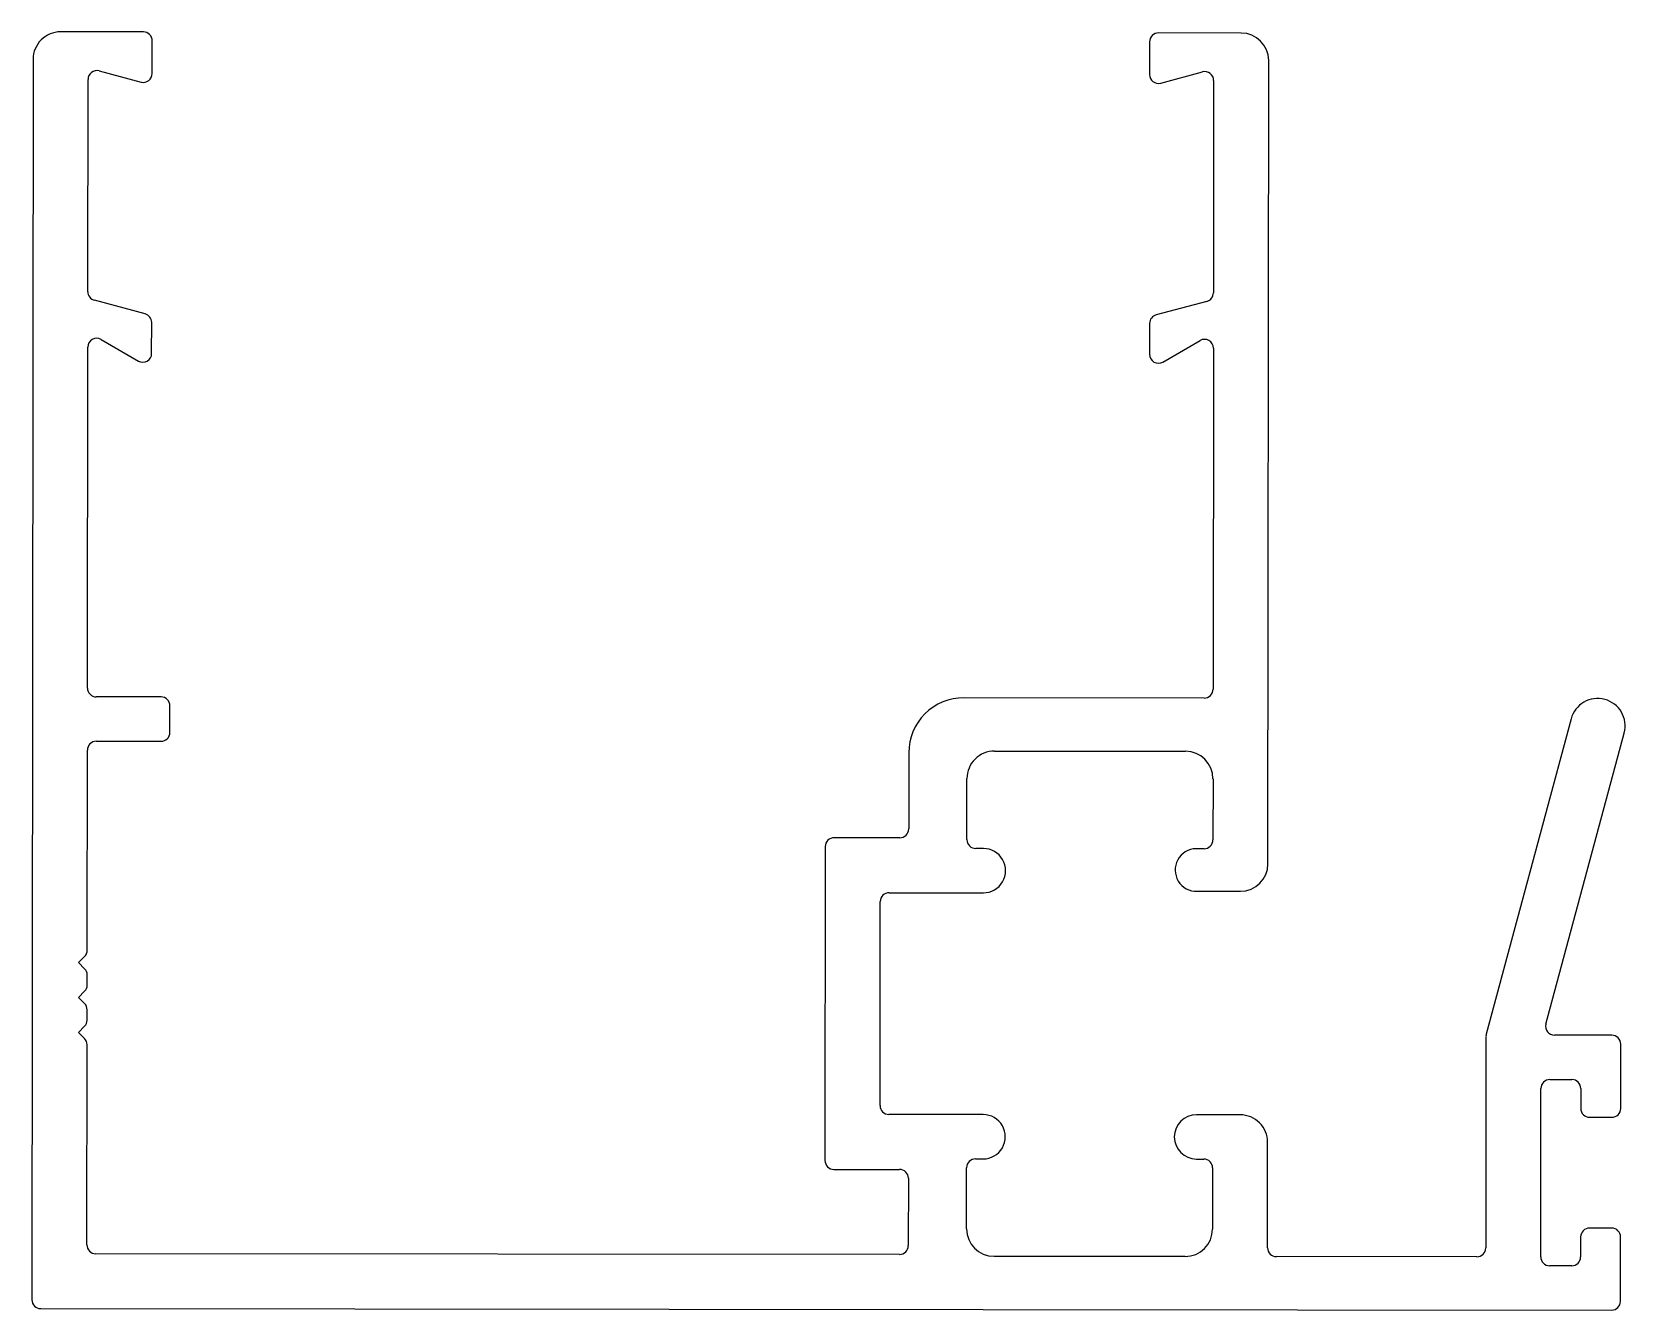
# Model space of a CAD drawing. Extents: x -17.5 to 28.1, y 12.5 to 49.2.
import ezdxf

# ---------------------------------------------------------------- set-up
doc = ezdxf.new("R2010")
doc.units = 0
doc.layers.get('0').update_dxf_attribs({"linetype": 'CONTINUOUS'})

msp = doc.modelspace()

# ---------------------------------------------------------------- linework, layer by layer
for p, q in [((-14.33, 49.165), (-16.701, 49.167)), ((-14.077, 47.972), (-14.077, 48.911)), ((14.482, 48.883), (14.481, 47.944)), ((17.107, 49.134), (14.737, 49.137)), ((-17.489, 48.38), (-17.523, 12.846)), ((-15.595, 48.049), (-14.397, 47.727)), ((14.801, 47.698), (15.998, 48.018)), ((17.871, 25.334), (17.893, 48.346)), ((-15.92, 41.723), (-15.914, 47.804)), ((16.318, 47.772), (16.312, 41.692)), ((-14.281, 41.087), (-15.731, 41.477)), ((16.125, 41.447), (14.67, 41.059)), ((-14.093, 39.957), (-14.092, 40.842)), ((14.483, 40.814), (14.482, 39.93)), ((-15.541, 40.355), (-14.474, 39.737)), ((14.863, 39.709), (15.93, 40.324)), ((-15.931, 30.37), (-15.922, 40.135)), ((16.311, 40.104), (16.301, 30.337)), ((-13.823, 30.114), (-15.678, 30.116)), ((-13.57, 29.098), (-13.57, 29.86)), ((16.047, 30.083), (9.164, 30.09)), ((26.553, 29.488), (24.123, 20.457)), ((-15.679, 28.846), (-13.825, 28.844)), ((25.831, 20.743), (28.074, 29.08)), ((-15.939, 22.859), (-15.933, 28.592)), ((7.587, 28.516), (7.585, 26.334)), ((10.042, 28.565), (15.512, 28.559)), ((9.252, 26.028), (9.254, 27.778)), ((16.299, 27.771), (16.297, 26.021)), ((7.331, 26.08), (5.451, 26.082)), ((5.197, 25.828), (5.188, 16.835)), ((9.725, 25.773), (9.506, 25.773)), ((16.043, 25.767), (15.809, 25.767)), ((6.765, 18.408), (6.77, 24.252)), ((7.025, 24.506), (7.583, 24.505)), ((7.583, 24.505), (9.723, 24.503)), ((15.842, 24.548), (17.083, 24.547)), ((-16.189, 22.506), (-16.012, 22.683)), ((-16.012, 22.329), (-16.189, 22.506)), ((-15.94, 21.859), (-15.939, 22.152)), ((-16.19, 21.506), (-16.013, 21.683)), ((-16.013, 21.329), (-16.19, 21.506)), ((-15.94, 20.859), (-15.94, 21.152)), ((-16.191, 20.506), (-16.014, 20.683)), ((-16.014, 20.329), (-16.191, 20.506)), ((-15.947, 14.419), (-15.941, 20.152)), ((24.115, 20.392), (24.109, 14.33)), ((27.722, 20.422), (26.076, 20.424)), ((27.974, 18.326), (27.975, 20.168)), ((25.684, 14.074), (25.688, 18.9)), ((25.943, 19.154), (26.578, 19.153)), ((26.831, 18.899), (26.831, 18.328)), ((7.577, 18.154), (7.019, 18.154)), ((9.717, 18.151), (7.577, 18.154)), ((17.077, 18.144), (15.826, 18.146)), ((27.084, 18.073), (27.719, 18.073)), ((17.861, 14.336), (17.864, 17.356)), ((9.497, 16.882), (9.716, 16.881)), ((5.442, 16.581), (7.322, 16.579)), ((9.241, 14.877), (9.243, 16.628)), ((15.825, 16.876), (16.034, 16.875)), ((16.288, 16.621), (16.286, 14.871)), ((7.576, 16.325), (7.574, 14.396)), ((26.827, 14.645), (26.827, 14.073)), ((27.716, 14.898), (27.081, 14.898)), ((27.968, 12.802), (27.97, 14.643)), ((7.319, 14.143), (-15.693, 14.165)), ((15.498, 14.084), (10.028, 14.089)), ((23.855, 14.076), (18.114, 14.081)), ((26.572, 13.819), (25.937, 13.82)), ((-17.269, 12.592), (27.714, 12.548))]:
    msp.add_line(p, q)
for centre, radius, start, end in [((-16.701, 48.38), 0.787, 89.9447, 179.9447), ((-14.331, 48.911), 0.254, 359.9447, 89.9447), ((14.736, 48.883), 0.254, 89.9447, 179.9447), ((17.106, 48.347), 0.787, 359.9447, 89.9447), ((-15.66, 47.803), 0.254, 75.1327, 179.9447), ((-14.331, 47.972), 0.254, 254.9447, 359.9447), ((14.735, 47.944), 0.254, 179.9447, 284.9447), ((16.064, 47.773), 0.254, 359.9447, 105.1734), ((-15.666, 41.723), 0.254, 179.9447, 255.1734), ((16.058, 41.692), 0.254, 285.1327, 359.9447), ((-14.346, 40.842), 0.254, 359.9447, 75.1326), ((14.737, 40.814), 0.254, 105.1735, 179.9447), ((-15.668, 40.135), 0.254, 59.9447, 179.9447), ((16.057, 40.104), 0.254, 359.9447, 119.9447), ((-14.347, 39.957), 0.254, 240.1201, 359.9447), ((14.736, 39.929), 0.254, 179.9447, 299.9447), ((-15.677, 30.37), 0.254, 179.9447, 269.9447), ((-13.824, 29.86), 0.254, 359.9447, 89.9447), ((16.047, 30.337), 0.254, 269.9447, 359.9447), ((9.162, 28.515), 1.575, 89.9447, 179.9447), ((27.313, 29.284), 0.787, 344.9931, 164.993), ((-15.679, 28.592), 0.254, 89.9447, 179.9447), ((-13.824, 29.098), 0.254, 269.9447, 359.9447), ((10.041, 27.777), 0.787, 89.9447, 179.9447), ((15.511, 27.772), 0.787, 359.9447, 89.9447), ((5.451, 25.828), 0.254, 89.9448, 179.9447), ((7.331, 26.334), 0.254, 269.9448, 359.9447), ((9.506, 26.027), 0.254, 179.9447, 269.9454), ((16.043, 26.021), 0.254, 269.9441, 359.9447), ((9.724, 25.138), 0.635, 269.9447, 89.9454), ((15.825, 25.158), 0.61, 91.4875, 271.6152), ((17.084, 25.335), 0.787, 269.9447, 359.9447), ((7.024, 24.252), 0.254, 89.9447, 179.9447), ((-16.189, 22.859), 0.25, 314.9447, 359.9447), ((-16.189, 22.152), 0.25, 359.9447, 44.9447), ((-16.189, 21.86), 0.25, 314.9447, 359.9447), ((-16.19, 21.152), 0.25, 359.9447, 44.9447), ((-16.19, 20.86), 0.25, 314.9447, 359.9447), ((26.077, 20.678), 0.254, 165.1327, 269.9448), ((-16.191, 20.153), 0.25, 359.9447, 44.9447), ((24.369, 20.392), 0.254, 165.1326, 179.9447), ((27.721, 20.168), 0.254, 359.9447, 89.9448), ((25.942, 18.9), 0.254, 89.9447, 179.9447), ((26.577, 18.899), 0.254, 359.9447, 89.9447), ((7.019, 18.408), 0.254, 179.9447, 269.9447), ((27.085, 18.327), 0.254, 179.9447, 269.9447), ((27.72, 18.327), 0.254, 269.9447, 359.9447), ((9.717, 17.516), 0.635, 269.944, 89.9447), ((15.825, 17.511), 0.635, 89.9454, 269.9447), ((17.076, 17.357), 0.787, 359.9447, 89.9454), ((9.497, 16.628), 0.254, 89.944, 179.9447), ((5.442, 16.835), 0.254, 179.9447, 269.9447), ((7.322, 16.325), 0.254, 359.9447, 89.9447), ((16.034, 16.621), 0.254, 359.9447, 89.9447), ((10.029, 14.877), 0.787, 179.9447, 269.9447), ((15.499, 14.871), 0.787, 269.9447, 359.9447), ((27.081, 14.644), 0.254, 89.9447, 179.9447), ((27.716, 14.644), 0.254, 359.9447, 89.9447), ((-15.693, 14.419), 0.254, 179.9447, 269.9447), ((7.32, 14.397), 0.254, 269.9447, 359.9447), ((18.115, 14.335), 0.254, 179.9447, 269.9447), ((23.855, 14.33), 0.254, 269.9447, 359.9447), ((25.938, 14.074), 0.254, 179.9447, 269.9447), ((26.573, 14.073), 0.254, 269.9447, 359.9447), ((-17.269, 12.846), 0.254, 179.9447, 269.9447), ((27.714, 12.802), 0.254, 269.9447, 359.9447)]:
    msp.add_arc(centre, radius, start, end)

doc.saveas('drawing.dxf')
